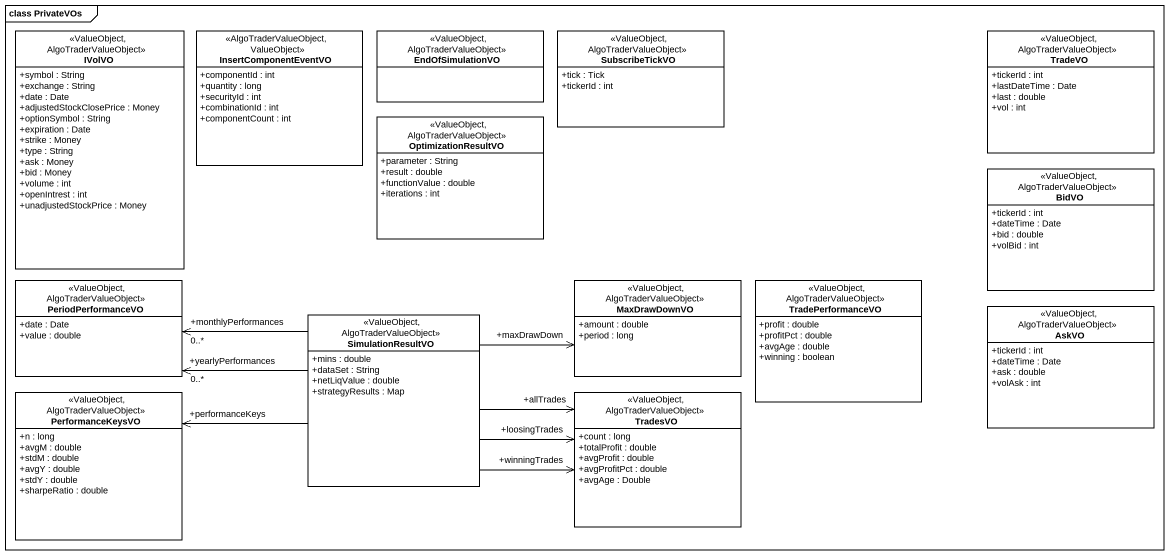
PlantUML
@startuml
mainframe class PrivateVOs
hide circle
hide empty members
skinparam classAttributeIconSize 0
class IVolVO <<ValueObject, AlgoTraderValueObject>> {
  +symbol : String
  +exchange : String
  +date : Date
  +adjustedStockClosePrice : Money
  +optionSymbol : String
  +expiration : Date
  +strike : Money
  +type : String
  +ask : Money
  +bid : Money
  +volume : int
  +openIntrest : int
  +unadjustedStockPrice : Money
}
class InsertComponentEventVO <<AlgoTraderValueObject, ValueObject>> {
  +componentId : int
  +quantity : long
  +securityId : int
  +combinationId : int
  +componentCount : int
}
class EndOfSimulationVO <<ValueObject, AlgoTraderValueObject>>
class SubscribeTickVO <<ValueObject, AlgoTraderValueObject>> {
  +tick : Tick
  +tickerId : int
}
class TradeVO <<ValueObject, AlgoTraderValueObject>> {
  +tickerId : int
  +lastDateTime : Date
  +last : double
  +vol : int
}
class OptimizationResultVO <<ValueObject, AlgoTraderValueObject>> {
  +parameter : String
  +result : double
  +functionValue : double
  +iterations : int
}
class BidVO <<ValueObject, AlgoTraderValueObject>> {
  +tickerId : int
  +dateTime : Date
  +bid : double
  +volBid : int
}
class PeriodPerformanceVO <<ValueObject, AlgoTraderValueObject>> {
  +date : Date
  +value : double
}
class MaxDrawDownVO <<ValueObject, AlgoTraderValueObject>> {
  +amount : double
  +period : long
}
class TradePerformanceVO <<ValueObject, AlgoTraderValueObject>> {
  +profit : double
  +profitPct : double
  +avgAge : double
  +winning : boolean
}
class AskVO <<ValueObject, AlgoTraderValueObject>> {
  +tickerId : int
  +dateTime : Date
  +ask : double
  +volAsk : int
}
class SimulationResultVO <<ValueObject, AlgoTraderValueObject>> {
  +mins : double
  +dataSet : String
  +netLiqValue : double
  +strategyResults : Map
}
class PerformanceKeysVO <<ValueObject, AlgoTraderValueObject>> {
  +n : long
  +avgM : double
  +stdM : double
  +avgY : double
  +stdY : double
  +sharpeRatio : double
}
class TradesVO <<ValueObject, AlgoTraderValueObject>> {
  +count : long
  +totalProfit : double
  +avgProfit : double
  +avgProfitPct : double
  +avgAge : Double
}
SimulationResultVO -left-> "+monthlyPerformances\n0..*" PeriodPerformanceVO
SimulationResultVO -left-> "+yearlyPerformances\n0..*" PeriodPerformanceVO
SimulationResultVO -right-> "+maxDrawDown" MaxDrawDownVO
SimulationResultVO -left-> "+performanceKeys" PerformanceKeysVO
SimulationResultVO -right-> "+allTrades" TradesVO
SimulationResultVO -right-> "+winningTrades" TradesVO
SimulationResultVO -right-> "+loosingTrades" TradesVO
@enduml
